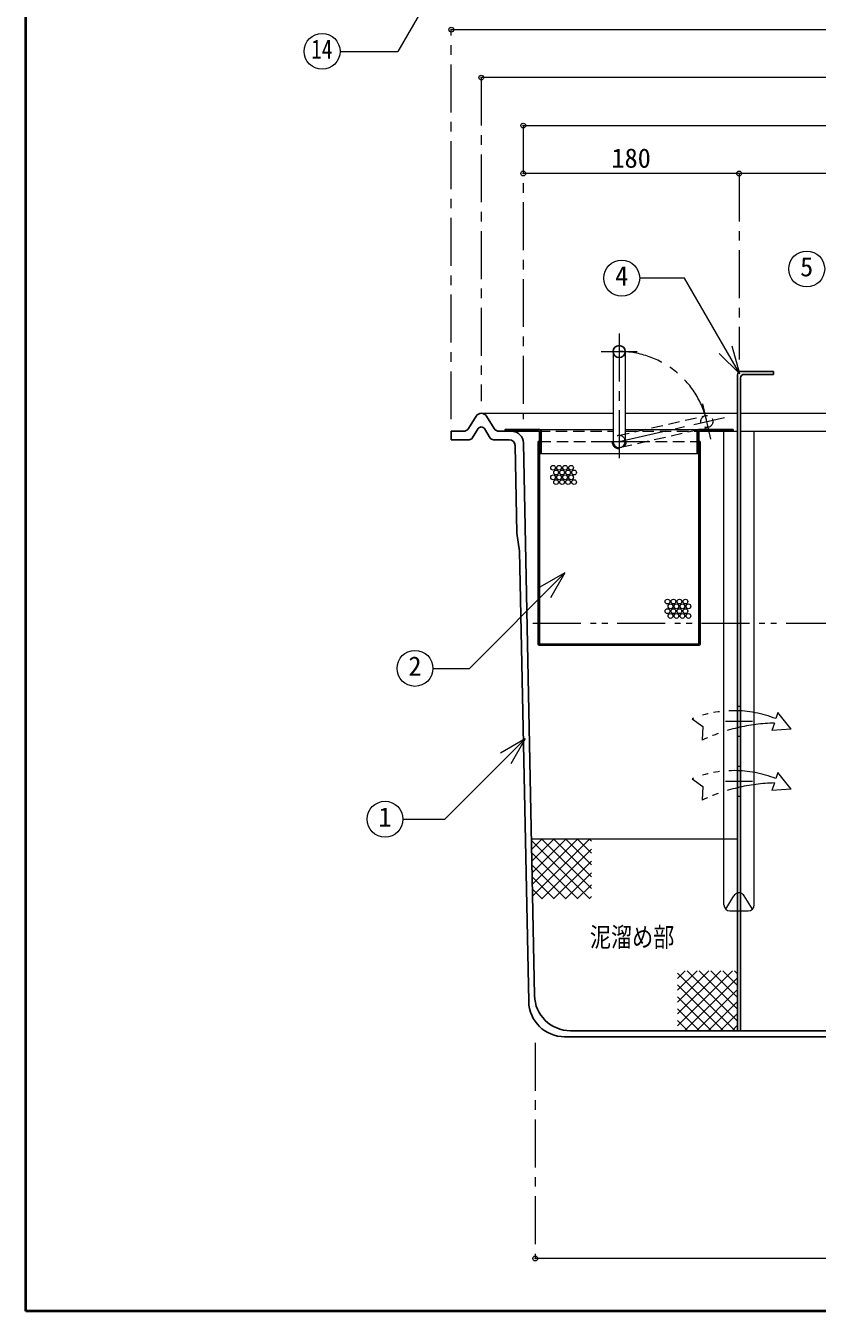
# Model space of a CAD drawing. Units: millimetres at full size, sheet at 1:8; details may follow other scales. Extents: x -1685 to 1555, y -1115 to 1133.
# Drawn here: x -1685 to -1024, y -1115 to -43 of the extents above; entities that cross this region are included whole.
import ezdxf
from ezdxf.enums import TextEntityAlignment as Align

# ---------------------------------------------------------------- set-up
doc = ezdxf.new("R2010")
doc.units = ezdxf.units.MM
doc.header["$LTSCALE"] = 8
doc.header["$PDMODE"] = 32
doc.header["$PDSIZE"] = 4
for name, pattern in [('CHAIN1', [8, 5, -1, 1, -1]), ('DASHED1', [1.8, 1.2, -0.6]), ('DOUBLE_CHAIN1', [8.8, 5, -1, 0.6, -0.6, 0.6, -1])]:
    doc.linetypes.add(name, pattern=pattern)
doc.layers.add('0-0_ﾚｲﾔ1', color=4, linetype='Continuous', lineweight=9)
doc.styles.add('ＭＳ ゴシック', font='')
doc.styles.get('ＭＳ ゴシック').set_extended_font_data('MS Gothic')

msp = doc.modelspace()

# ---------------------------------------------------------------- linework, layer by layer
at = {"layer": '0-0_ﾚｲﾔ1', "color": 1, "lineweight": 40}
for p, q in [((-1684.576, -1114.982), (-1684.576, 1133.018)), ((1555.424, -1114.982), (-1684.576, -1114.982))]:
    msp.add_line(p, q, dxfattribs=at)
at = {"layer": '0-0_ﾚｲﾔ1', "color": 7, "lineweight": 18}
for p, q in [((-1333.566, 6.187), (-1374.132, -64.077)), ((-1422.385, -64.077), (-1374.132, -64.077)), ((-1135.201, -253.257), (-1172.485, -253.257)), ((-1089.072, -333.154), (-1135.201, -253.257)), ((-1089.072, -333.154), (-1095.284, -309.971)), ((-1194.576, -314.482), (-1194.576, -389.482)), ((-1184.576, -314.482), (-1184.576, -389.482)), ((-1089.072, -333.154), (-1106.043, -316.183)), ((-1234.839, -499.04), (-1314.523, -578.724)), ((-1234.839, -499.04), (-1255.623, -511.04)), ((-1234.839, -499.04), (-1246.839, -519.825)), ((-1344.888, -578.724), (-1314.523, -578.724)), ((-1267.901, -637.463), (-1335.012, -704.574)), ((-1267.901, -637.463), (-1288.686, -649.463)), ((-1267.901, -637.463), (-1279.901, -658.247)), ((-1369.899, -704.574), (-1335.012, -704.574))]:
    msp.add_line(p, q, dxfattribs=at)
at = {"layer": '0-0_ﾚｲﾔ1', "linetype": 'CHAIN1'}
for p, q in [((-1329.576, -370.982), (-1329.576, -45.982)), ((-1304.576, -85.982), (-1304.576, -355.982)), ((-1269.576, -125.982), (-1269.576, -370.982)), ((-1089.576, -165.982), (-1089.576, -320.982)), ((-1189.576, -299.482), (-1189.576, -405.482)), ((-1204.576, -314.482), (-1174.576, -314.482)), ((-1113.119, -387.429), (-1119.789, -358.18)), ((-1189.576, -389.482), (-1101.83, -369.469)), ((-1205.576, -389.482), (-1173.576, -389.482)), ((-1078.326, -622.982), (-1100.826, -622.982)), ((-1078.326, -672.982), (-1100.826, -672.982)), ((-1259.576, -890.982), (-1259.576, -1070.982))]:
    msp.add_line(p, q, dxfattribs=at)
at = {"layer": '0-0_ﾚｲﾔ1'}
for p, q in [((-1329.576, -45.982), (-509.576, -45.982)), ((-534.576, -85.982), (-1304.576, -85.982)), ((-1269.576, -125.982), (-569.576, -125.982)), ((-1089.576, -165.982), (-1269.576, -165.982)), ((-919.576, -165.982), (-1089.576, -165.982)), ((-1304.576, -365.982), (-1194.686, -365.982)), ((-1184.576, -365.982), (-1090.826, -365.982)), ((-1088.326, -365.982), (-935.826, -365.982)), ((-1256.076, -379.482), (-1194.686, -379.482)), ((-1184.686, -379.482), (-1123.076, -379.482)), ((-1102.165, -775.982), (-1102.165, -380.982)), ((-1094.576, -380.982), (-1090.826, -380.982)), ((-1088.326, -380.982), (-935.826, -380.982)), ((-1076.988, -775.982), (-1076.988, -380.982)), ((-1254.576, -399.482), (-1124.576, -399.482)), ((-1262.776, -720.982), (-1090.826, -720.982)), ((-1262.748, -722.378), (-1214.145, -770.982)), ((-1262.598, -729.87), (-1253.71, -720.982)), ((-1262.404, -739.576), (-1243.81, -720.982)), ((-1262.21, -749.281), (-1233.911, -720.982)), ((-1262.016, -758.987), (-1224.011, -720.982)), ((-1261.822, -768.692), (-1214.112, -720.982)), ((-1254.245, -720.982), (-1212.758, -762.469)), ((-1244.346, -720.982), (-1212.758, -752.569)), ((-1234.446, -720.982), (-1212.758, -742.67)), ((-1224.547, -720.982), (-1212.758, -732.77)), ((-1214.647, -720.982), (-1212.758, -722.871)), ((-1262.546, -732.48), (-1224.044, -770.982)), ((-1254.212, -770.982), (-1212.758, -729.528)), ((-1244.313, -770.982), (-1212.758, -739.427)), ((-1262.344, -742.581), (-1233.944, -770.982)), ((-1234.413, -770.982), (-1212.758, -749.327)), ((-1262.142, -752.683), (-1243.843, -770.982)), ((-1224.514, -770.982), (-1212.758, -759.226)), ((-1261.94, -762.784), (-1253.743, -770.982)), ((-1214.614, -770.982), (-1212.758, -769.126)), ((-1100.7, -779.517), (-1093.834, -768.361)), ((-1078.452, -779.517), (-1085.318, -768.361)), ((-1097.165, -780.982), (-1090.826, -780.982)), ((-1088.326, -780.982), (-1081.988, -780.982)), ((-1140.826, -876.885), (-1094.924, -830.982)), ((-1140.826, -866.985), (-1104.823, -830.982)), ((-1140.826, -857.086), (-1114.723, -830.982)), ((-1140.826, -847.186), (-1124.622, -830.982)), ((-1140.826, -837.287), (-1134.522, -830.982)), ((-1140.826, -832.901), (-1092.745, -880.982)), ((-1132.846, -830.982), (-1090.826, -873.001)), ((-1122.946, -830.982), (-1090.826, -863.102)), ((-1113.047, -830.982), (-1090.826, -853.202)), ((-1103.147, -830.982), (-1090.826, -843.303)), ((-1093.248, -830.982), (-1090.826, -833.403)), ((-1140.826, -842.8), (-1102.645, -880.982)), ((-1135.024, -880.982), (-1090.826, -836.784)), ((-1125.125, -880.982), (-1090.826, -846.684)), ((-1140.826, -852.7), (-1112.544, -880.982)), ((-1115.225, -880.982), (-1090.826, -856.583)), ((-1140.826, -862.599), (-1122.444, -880.982)), ((-1105.326, -880.982), (-1090.826, -866.483)), ((-1140.826, -872.499), (-1132.343, -880.982)), ((-1095.426, -880.982), (-1090.826, -876.382)), ((-579.576, -1070.982), (-1259.576, -1070.982))]:
    msp.add_line(p, q, dxfattribs=at)
at = {"layer": '0-0_ﾚｲﾔ1', "color": 5, "lineweight": 25}
for p, q in [((-1087.826, -330.982), (-1060.826, -330.982)), ((-1060.826, -333.482), (-1060.826, -330.982)), ((-1090.826, -333.982), (-1090.826, -880.982)), ((-1088.326, -336.482), (-1088.326, -880.982)), ((-1085.326, -333.482), (-1060.826, -333.482)), ((-1308.801, -368.308), (-1315.352, -378.656)), ((-1300.352, -368.308), (-1293.801, -378.656)), ((-1329.576, -380.982), (-1329.576, -387.982)), ((-1319.576, -380.982), (-1329.576, -380.982)), ((-1307.111, -378.726), (-1312.087, -386.586)), ((-1302.041, -378.726), (-1297.066, -386.586)), ((-1289.576, -380.982), (-1256.826, -380.982)), ((-1256.076, -557.982), (-1256.076, -381.732)), ((-1254.576, -380.982), (-1254.576, -399.482)), ((-1124.576, -380.982), (-1124.576, -399.482)), ((-1123.076, -379.482), (-1094.576, -379.482)), ((-1123.076, -557.982), (-1123.076, -381.732)), ((-1122.326, -380.982), (-1094.576, -380.982)), ((-1094.576, -380.982), (-1094.576, -379.482)), ((-1314.622, -387.982), (-1329.576, -387.982)), ((-1294.531, -387.982), (-1281.339, -387.982)), ((-1260.164, -851.582), (-1269.38, -390.782)), ((-1257.076, -389.482), (-1256.076, -389.482)), ((-1257.076, -558.482), (-1257.076, -389.482)), ((-1123.076, -389.482), (-1122.076, -389.482)), ((-1122.076, -558.482), (-1122.076, -389.482)), ((-1256.076, -399.482), (-1254.576, -399.482)), ((-1124.686, -399.482), (-1123.076, -399.482)), ((-1265.065, -856.582), (-1272.577, -480.982)), ((-1123.076, -559.482), (-1256.076, -559.482)), ((-1123.576, -558.482), (-1255.576, -558.482)), ((-1235.071, -885.982), (-604.081, -885.982)), ((-1230.17, -880.982), (-608.982, -880.982))]:
    msp.add_line(p, q, dxfattribs=at)
at = {"layer": '0-0_ﾚｲﾔ1', "linetype": 'DASHED1'}
for p, q in [((-1190.688, -384.607), (-1117.566, -367.93)), ((-1256.826, -380.982), (-1194.576, -380.982)), ((-1188.464, -394.357), (-1115.342, -377.679)), ((-1184.576, -380.982), (-1122.326, -380.982)), ((-1256.076, -389.482), (-1205.576, -389.482)), ((-1173.576, -389.482), (-1123.076, -389.482)), ((-1090.826, -780.982), (-1088.326, -780.982))]:
    msp.add_line(p, q, dxfattribs=at)
at = {"layer": '0-0_ﾚｲﾔ1', "linetype": 'DOUBLE_CHAIN1'}
for p, q in [((-1261.575, -540.982), (-708.076, -540.982)), ((-1057.204, -615.631), (-1058.9, -620.679)), ((-1046.194, -629.46), (-1057.204, -615.631)), ((-1060.122, -624.32), (-1062.208, -630.527)), ((-1046.194, -629.46), (-1062.208, -630.527)), ((-1128.63, -670.733), (-1119.903, -677.311)), ((-1060.122, -674.32), (-1062.208, -680.527)), ((-1057.204, -665.631), (-1058.9, -670.679)), ((-1046.194, -679.46), (-1057.204, -665.631)), ((-1119.903, -677.311), (-1120.44, -688.589)), ((-1046.194, -679.46), (-1062.208, -680.527))]:
    msp.add_line(p, q, dxfattribs=at)
at = {"layer": '0-0_ﾚｲﾔ1', "color": 7, "linetype": 'DASHED1', "lineweight": 18}
for p, q in [((-1088.326, -610.482), (-1090.826, -610.482)), ((-1088.326, -635.482), (-1090.826, -635.482)), ((-1088.326, -660.482), (-1090.826, -660.482)), ((-1088.326, -685.482), (-1090.826, -685.482))]:
    msp.add_line(p, q, dxfattribs=at)
at = {"layer": '0-0_ﾚｲﾔ1', "color": 5, "lineweight": 25}
for points in [[(-1256.076, -379.482), (-1284.576, -379.482), (-1284.576, -380.982)], [(-1276.34, -392.882), (-1274.878, -465.982), (-1272.577, -480.982)]]:
    msp.add_lwpolyline(points, dxfattribs=at)
at = {"layer": '0-0_ﾚｲﾔ1', "linetype": 'DOUBLE_CHAIN1'}
msp.add_lwpolyline([(-1128.63, -620.733), (-1119.903, -627.311), (-1120.44, -638.589)], dxfattribs=at)
at = {"layer": '0-0_ﾚｲﾔ1', "color": 7, "lineweight": 18}
for centre in [(-1437.385, -64.077), (-1033.175, -245.607), (-1187.485, -253.257), (-1359.888, -578.724), (-1384.899, -704.574)]:
    msp.add_circle(centre, 15, dxfattribs=at)
at = {"layer": '0-0_ﾚｲﾔ1', "color": 5, "lineweight": 25}
msp.add_circle((-1189.576, -314.482), 5, dxfattribs=at)
at = {"layer": '0-0_ﾚｲﾔ1', "linetype": 'DASHED1'}
msp.add_circle((-1116.454, -372.805), 5, dxfattribs=at)
at = {"layer": '0-0_ﾚｲﾔ1'}
for centre in [(-1244.684, -411.379), (-1244.684, -419.379), (-1242.184, -415.379), (-1239.684, -411.379), (-1239.684, -419.379), (-1237.184, -415.379), (-1234.684, -411.379), (-1234.684, -419.379), (-1232.184, -415.379), (-1229.684, -411.379), (-1229.684, -419.379), (-1227.184, -415.379), (-1242.184, -423.379), (-1237.184, -423.379), (-1232.184, -423.379), (-1227.184, -423.379), (-1149.302, -523.009), (-1146.802, -527.009), (-1144.302, -523.009), (-1141.802, -527.009), (-1139.302, -523.009), (-1136.802, -527.009), (-1134.302, -523.009), (-1131.802, -527.009), (-1149.302, -531.009), (-1146.802, -535.009), (-1144.302, -531.009), (-1141.802, -535.009), (-1139.302, -531.009), (-1136.802, -535.009), (-1134.302, -531.009), (-1131.802, -535.009)]:
    msp.add_circle(centre, 2, dxfattribs=at)
at = {"layer": '0-0_ﾚｲﾔ1', "linetype": 'CHAIN1'}
msp.add_arc((-1189.576, -389.482), 75, 12.84791, 90, dxfattribs=at)
at = {"layer": '0-0_ﾚｲﾔ1', "color": 5, "lineweight": 25}
for centre, radius, start, end in [((-1087.826, -333.982), 3, 90, 180), ((-1085.326, -336.482), 3, 90, 180), ((-1304.576, -370.982), 5, 32.33353, 147.66647), ((-1319.576, -375.982), 5, 270, 327.66647), ((-1304.576, -380.33), 3, 32.33353, 147.66647), ((-1289.576, -375.982), 5, 212.33353, 270), ((-1279.378, -390.982), 10, 1.14576, 90), ((-1256.826, -381.732), 0.75, 0, 90), ((-1256.076, -380.982), 1.5, 0, 90), ((-1123.076, -380.982), 1.5, 90, 180), ((-1122.326, -381.732), 0.75, 90, 180), ((-1314.622, -384.982), 3, 270, 327.66647), ((-1294.531, -384.982), 3, 212.33353, 270), ((-1281.339, -392.982), 5, 1.14576, 90), ((-1256.076, -558.482), 1, 180, 270), ((-1255.576, -557.982), 0.5, 180, 270), ((-1123.576, -557.982), 0.5, 270, 0), ((-1123.076, -558.482), 1, 270, 0), ((-1235.071, -855.982), 30, 181.14576, 270), ((-1230.17, -850.982), 30, 181.14576, 270)]:
    msp.add_arc(centre, radius, start, end, dxfattribs=at)
at = {"layer": '0-0_ﾚｲﾔ1', "linetype": 'DASHED1'}
for centre, radius, start, end in [((-1189.576, -389.482), 5, 0, 180), ((-1189.576, -389.482), 6, 180, 0), ((-1089.576, -770.982), 5, 75.52249, 104.47751)]:
    msp.add_arc(centre, radius, start, end, dxfattribs=at)
at = {"layer": '0-0_ﾚｲﾔ1', "color": 7, "lineweight": 18}
msp.add_arc((-1189.576, -389.482), 5, 180, 0, dxfattribs=at)
at = {"layer": '0-0_ﾚｲﾔ1', "linetype": 'DOUBLE_CHAIN1'}
for centre, radius, start, end in [((-1093.697, -708.756), 94.702, 68.44184, 111.64588), ((-1056.106, -775.911), 151.644, 91.51755, 115.10261), ((-1093.697, -758.756), 94.702, 68.44184, 111.64588), ((-1056.106, -825.911), 151.644, 91.51755, 115.10261)]:
    msp.add_arc(centre, radius, start, end, dxfattribs=at)
at = {"layer": '0-0_ﾚｲﾔ1'}
for centre, start, end in [((-1089.576, -770.982), 104.47751, 148.38993), ((-1089.576, -770.982), 31.61007, 75.52249), ((-1097.165, -775.982), 180, 270), ((-1081.988, -775.982), 270, 0)]:
    msp.add_arc(centre, 5, start, end, dxfattribs=at)
at = {"layer": '0-0_ﾚｲﾔ1', "color": 1}
for p in [(-1329.576, -45.982), (-1304.576, -85.982), (-1269.576, -125.982), (-1269.576, -165.982), (-1089.576, -165.982), (-1259.576, -1070.982)]:
    msp.add_point(p, dxfattribs=at)

# ---------------------------------------------------------------- texts
at = {"layer": '0-0_ﾚｲﾔ1', "color": 7, "style": 'ＭＳ ゴシック', "width": 0.8}
for s, p in [('14', (-1446.385, -75.077)), ('泥溜め部', (-1213.997, -815.752))]:
    msp.add_text(s, height=16.13, dxfattribs=at).set_placement(p, align=Align.BOTTOM_LEFT)
at = {"layer": '0-0_ﾚｲﾔ1', "color": 7, "style": 'ＭＳ ゴシック'}
for s, p in [('180', (-1196.076, -165.982)), ('4', (-1192.985, -264.257)), ('5', (-1038.675, -256.607)), ('2', (-1365.388, -589.724)), ('1', (-1390.399, -715.574))]:
    msp.add_text(s, height=16.13, dxfattribs=at).set_placement(p, align=Align.BOTTOM_LEFT)

doc.saveas('drawing.dxf')
